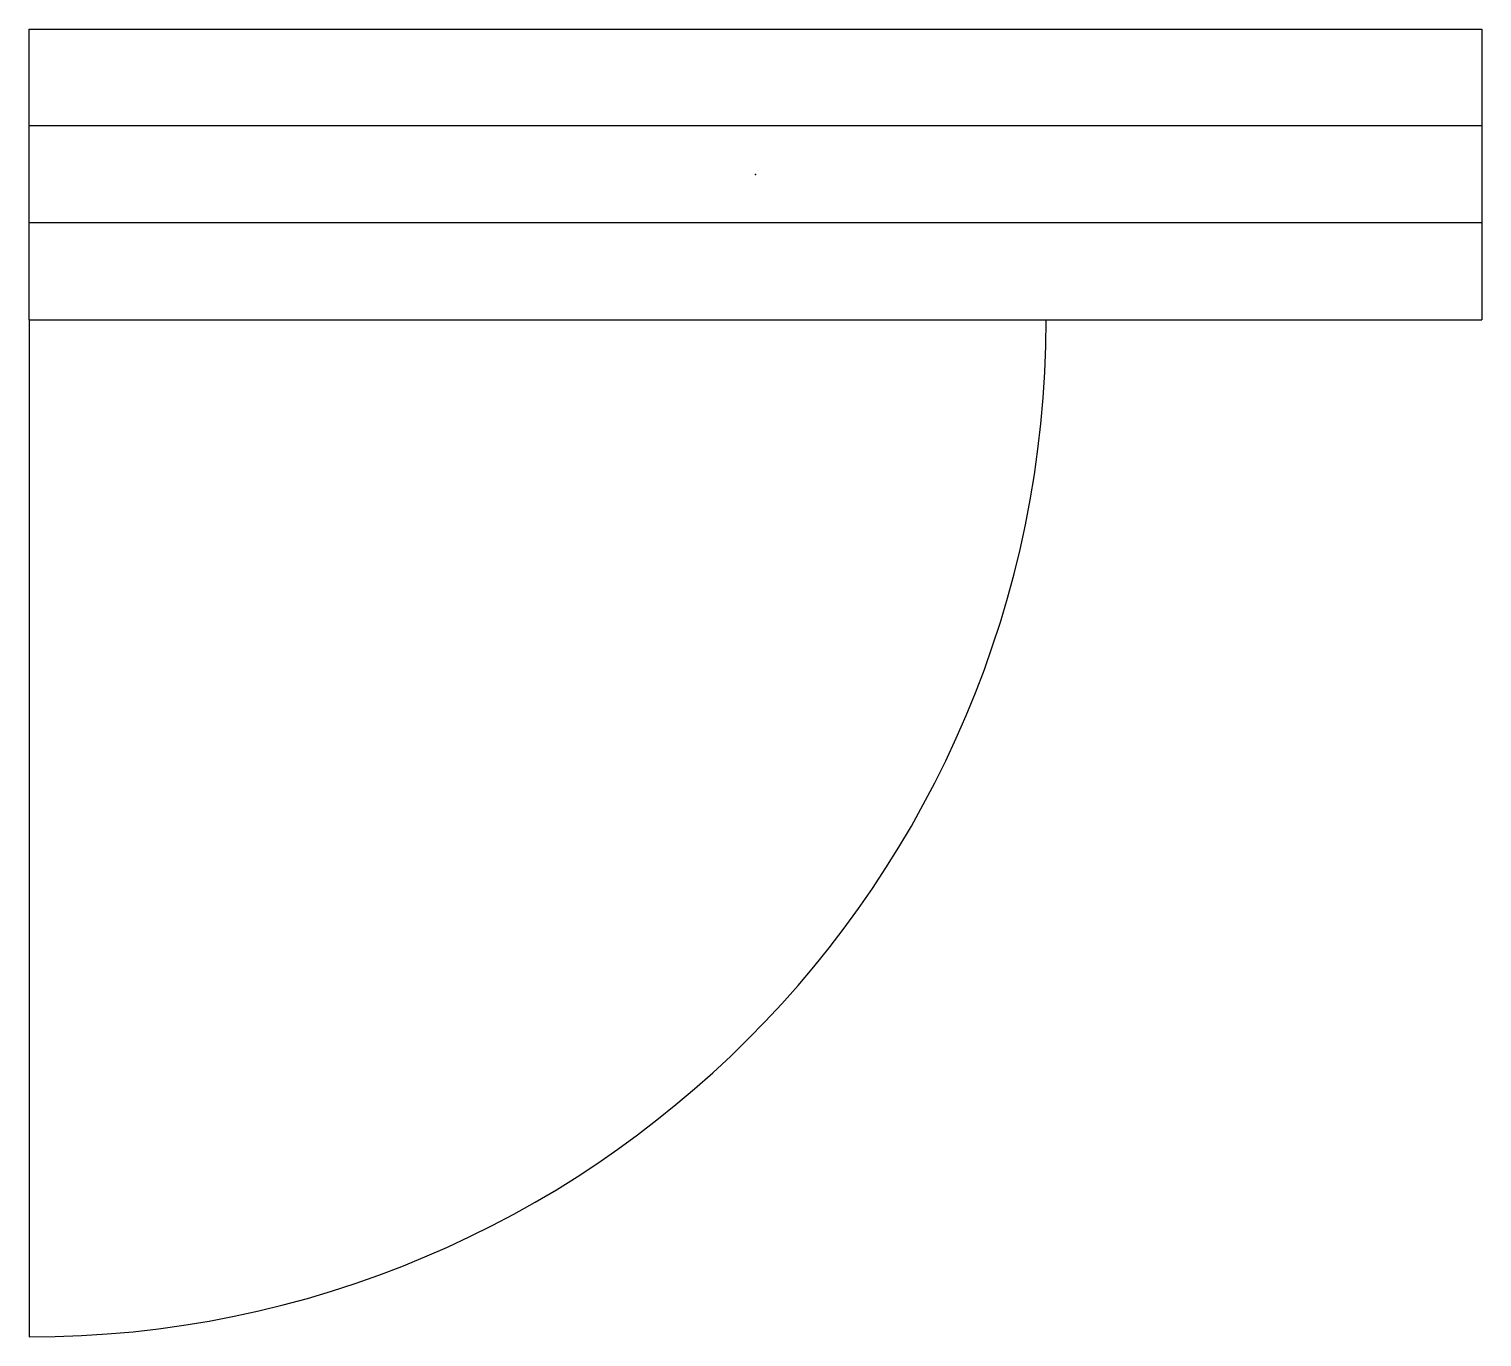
# Model space of a CAD drawing. Extents: x -500 to 500, y -800 to 100.
import ezdxf

# ---------------------------------------------------------------- set-up
doc = ezdxf.new("R2010")
doc.units = 0
doc.header["$LTSCALE"] = 25
doc.layers.add('Sunac_Gridline_Glass', color=134, linetype='Continuous')
doc.layers.add('Sunac_Gridline_Glass_Open', color=134, linetype='Continuous')

msp = doc.modelspace()

# ---------------------------------------------------------------- linework, layer by layer
at = {"ltscale": 10}
msp.add_point((0, 0), dxfattribs=at)
at = {"layer": 'Sunac_Gridline_Glass'}
for p, q in [((-500, -100), (-500, 100)), ((-500, 100), (500, 100)), ((500, 100), (500, -100)), ((500, 33.3), (-500, 33.3)), ((500, -33.3), (-500, -33.3)), ((-500, -100), (500, -100))]:
    msp.add_line(p, q, dxfattribs=at)
at = {"layer": 'Sunac_Gridline_Glass_Open'}
msp.add_line((-500, -100), (-500, -800), dxfattribs=at)
msp.add_arc((-500, -100), 700, 270, 0, dxfattribs=at)

doc.saveas('drawing.dxf')
